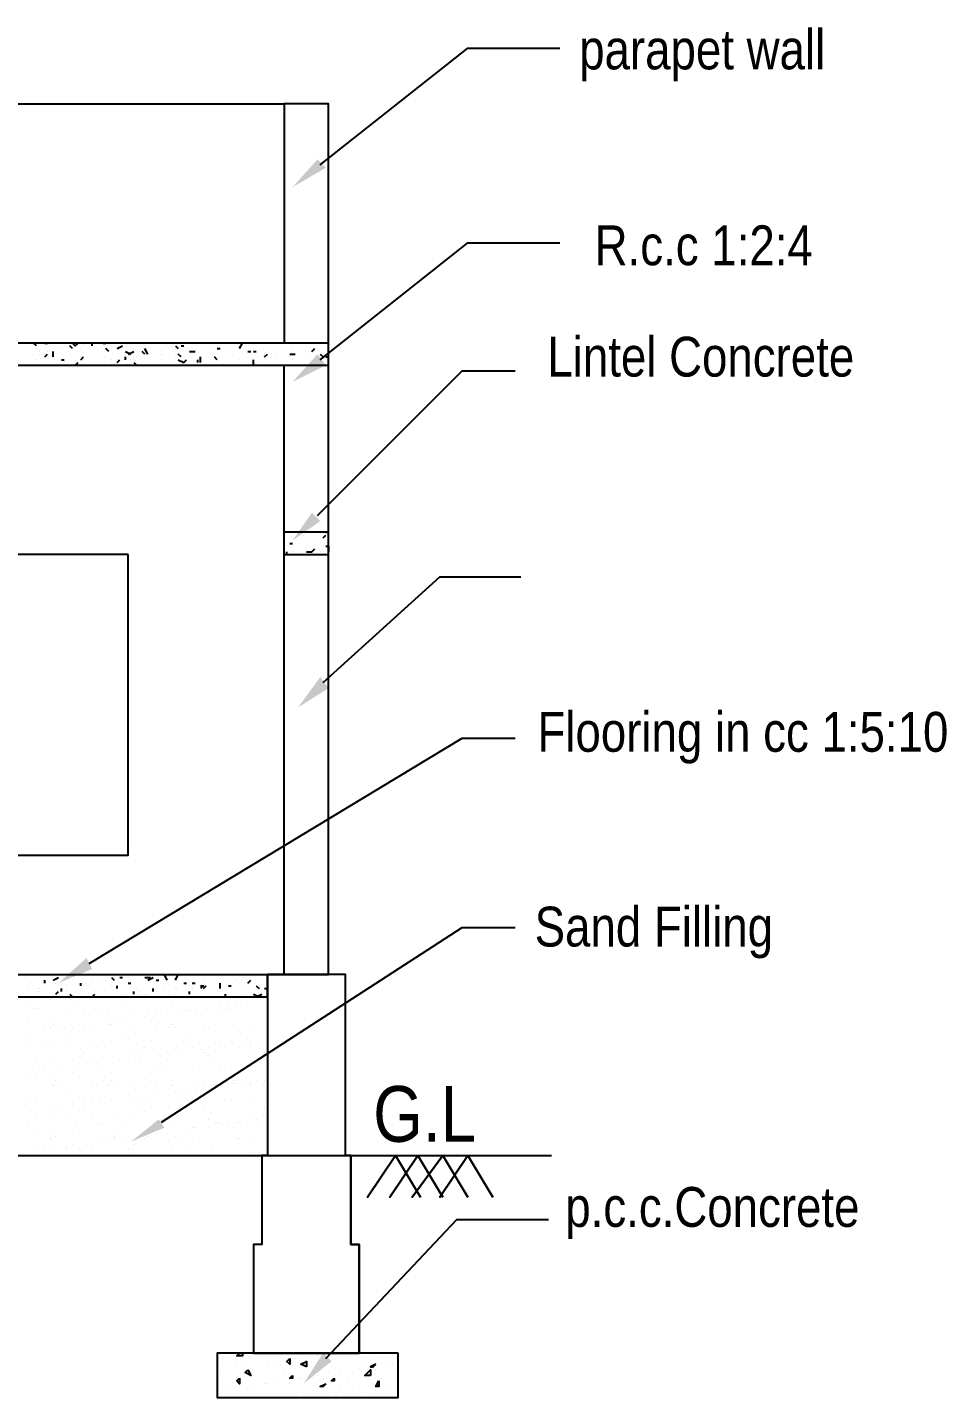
# Model space of a CAD drawing. Header units: metres. Extents: x -941 to 1333, y -28 to 1490.
# Drawn here: x 973.27 to 977.88, y 394.12 to 401 of the extents above; entities that cross this region are included whole.
import ezdxf

# ---------------------------------------------------------------- set-up
doc = ezdxf.new("R2010")
doc.units = ezdxf.units.M
doc.styles.add('style2A', font='swissc.ttf')

msp = doc.modelspace()

# ---------------------------------------------------------------- linework, layer by layer
at = {"lineweight": 25}
for points in [[(974.73576, 400.3086), (975.47651, 400.89561), (975.93773, 400.89561)], [(966.92295, 399.41411), (966.92295, 400.61608), (966.69933, 400.61608), (966.69933, 396.24147), (974.77769, 396.24147), (974.77769, 400.61608), (974.55406, 400.61608), (974.55406, 399.41411)], [(966.92295, 400.61608), (974.55406, 400.61608)], [(974.73576, 399.33025), (975.47651, 399.91726), (975.93773, 399.91726)], [(974.77769, 399.40013), (974.77769, 399.41411), (966.69933, 399.41411)], [(973.31016, 399.40013), (973.29619, 399.41411)], [(973.35209, 399.41411), (973.36607, 399.41411)], [(973.49186, 399.38616), (973.47788, 399.40013)], [(973.47788, 399.40013), (973.47788, 399.40013)], [(973.49186, 399.41411), (973.50583, 399.40013), (973.51981, 399.41411)], [(973.54776, 399.40013), (973.54776, 399.40013)], [(973.58969, 399.40013), (973.58969, 399.41411)], [(973.6456, 399.41411), (973.65957, 399.41411)], [(973.68753, 399.41411), (973.68753, 399.41411)], [(973.68753, 399.41411), (973.68753, 399.41411)], [(973.71548, 399.38616), (973.74343, 399.40013)], [(973.96706, 399.41411), (973.96706, 399.41411)], [(974.00898, 399.40013), (974.02296, 399.38616)], [(974.03694, 399.40013), (974.05091, 399.40013)], [(974.16273, 399.41411), (974.16273, 399.41411)], [(974.20465, 399.40013), (974.20465, 399.40013)], [(974.26056, 399.40013), (974.26056, 399.40013)], [(974.33044, 399.38616), (974.34442, 399.41411)], [(974.33044, 399.40013), (974.33044, 399.40013)], [(973.29619, 399.3582), (973.29619, 399.3582)], [(973.31016, 399.33025), (973.31016, 399.33025)], [(973.32414, 399.37218), (973.32414, 399.37218)], [(973.35209, 399.34423), (973.36607, 399.3582)], [(973.36607, 399.37218), (973.36607, 399.37218)], [(973.39402, 399.34423), (973.39402, 399.37218)], [(973.39402, 399.3582), (973.39402, 399.3582)], [(973.42198, 399.38616), (973.42198, 399.38616)], [(973.43595, 399.38616), (973.43595, 399.38616)], [(973.43595, 399.33025), (973.44993, 399.33025)], [(973.53379, 399.38616), (973.53379, 399.38616)], [(973.53379, 399.33025), (973.54776, 399.34423)], [(973.53379, 399.34423), (973.53379, 399.34423)], [(973.67355, 399.37218), (973.65957, 399.38616)], [(973.65957, 399.34423), (973.65957, 399.34423)], [(973.68753, 399.33025), (973.68753, 399.33025)], [(973.71548, 399.31627), (973.72946, 399.33025)], [(973.71548, 399.33025), (973.71548, 399.33025)], [(973.75741, 399.37218), (973.78536, 399.3582)], [(973.75741, 399.33025), (973.75741, 399.34423)], [(973.77139, 399.3582), (973.79934, 399.37218)], [(973.78536, 399.33025), (973.78536, 399.33025)], [(973.79934, 399.33025), (973.79934, 399.33025)], [(973.81332, 399.34423), (973.81332, 399.34423)], [(973.85524, 399.3582), (973.84127, 399.37218)], [(973.86922, 399.3582), (973.85524, 399.38616)], [(973.86922, 399.3582), (973.86922, 399.3582)], [(973.9391, 399.37218), (973.9391, 399.37218)], [(973.9391, 399.3582), (973.9391, 399.3582)], [(973.9391, 399.33025), (973.9391, 399.33025)], [(974.00898, 399.38616), (974.00898, 399.38616)], [(974.00898, 399.3582), (974.00898, 399.3582)], [(974.03694, 399.34423), (974.02296, 399.3582)], [(974.02296, 399.33025), (974.05091, 399.31627), (974.06489, 399.33025)], [(974.06489, 399.33025), (974.06489, 399.33025)], [(974.07887, 399.38616), (974.07887, 399.38616)], [(974.07887, 399.37218), (974.10682, 399.37218)], [(974.10682, 399.37218), (974.10682, 399.37218)], [(974.1208, 399.31627), (974.1208, 399.33025)], [(974.13477, 399.31627), (974.13477, 399.34423)], [(974.21863, 399.33025), (974.20465, 399.34423)], [(974.21863, 399.38616), (974.23261, 399.38616)], [(974.33044, 399.33025), (974.33044, 399.33025)], [(974.37237, 399.37218), (974.38635, 399.37218)], [(974.40032, 399.37218), (974.4143, 399.37218)], [(974.40032, 399.3023), (974.40032, 399.33025)], [(974.45623, 399.34423), (974.47021, 399.3582)], [(974.45623, 399.3582), (974.45623, 399.3582)], [(974.51214, 399.34423), (974.51214, 399.34423)], [(974.58202, 399.3582), (974.60997, 399.3582)], [(974.58202, 399.34423), (974.58202, 399.34423)], [(974.59599, 399.37218), (974.59599, 399.37218)], [(974.59599, 399.33025), (974.59599, 399.33025)], [(974.67985, 399.3582), (974.67985, 399.3582)], [(974.69383, 399.37218), (974.7078, 399.38616)], [(974.72178, 399.38616), (974.72178, 399.38616)], [(974.73576, 399.3582), (974.74973, 399.34423)], [(974.74973, 399.3582), (974.74973, 399.3582)], [(974.76371, 399.34423), (974.77769, 399.34423)], [(966.69933, 399.3023), (974.77769, 399.3023)], [(973.44993, 399.31627), (973.44993, 399.31627)], [(973.50583, 399.3023), (973.51981, 399.31627)], [(973.54776, 399.31627), (973.54776, 399.31627)], [(973.57572, 399.31627), (973.57572, 399.31627)], [(973.57572, 399.31627), (973.57572, 399.31627)], [(973.61765, 399.31627), (973.61765, 399.31627)], [(973.68753, 399.31627), (973.68753, 399.31627)], [(973.71548, 399.3023), (973.71548, 399.3023)], [(973.79934, 399.31627), (973.81332, 399.3023)], [(973.85524, 399.3023), (973.85524, 399.3023)], [(973.89717, 399.3023), (973.91115, 399.3023)], [(973.98103, 399.3023), (973.98103, 399.3023)], [(974.06489, 399.3023), (974.06489, 399.3023)], [(974.19068, 399.3023), (974.19068, 399.3023)], [(974.20465, 399.31627), (974.20465, 399.31627)], [(974.20465, 399.31627), (974.20465, 399.31627)], [(974.26056, 399.3023), (974.26056, 399.3023)], [(974.34442, 399.31627), (974.34442, 399.31627)], [(974.35839, 399.31627), (974.35839, 399.31627)], [(974.40032, 399.3023), (974.40032, 399.3023)], [(974.44225, 399.31627), (974.44225, 399.31627)], [(974.47021, 399.3023), (974.47021, 399.3023)], [(974.48418, 399.3023), (974.48418, 399.3023)], [(974.55406, 396.24147), (974.55406, 399.3023)], [(974.58202, 399.3023), (974.58202, 399.3023)], [(974.60997, 399.3023), (974.60997, 399.3023)], [(974.72178, 399.3023), (974.72178, 399.3023)], [(974.72178, 398.54757), (975.44855, 399.27435), (975.71411, 399.27435)], [(974.74973, 399.3023), (974.74973, 399.3023)], [(974.76371, 398.46371), (974.77769, 398.46371), (974.55406, 398.46371)], [(974.55406, 398.43576), (974.55406, 398.43576)], [(974.55406, 398.43576), (974.55406, 398.43576)], [(974.6519, 398.44974), (974.6519, 398.44974)], [(974.67985, 398.46371), (974.67985, 398.46371)], [(974.74973, 398.43576), (974.76371, 398.44974)], [(974.56804, 398.3519), (974.56804, 398.36588)], [(974.58202, 398.40781), (974.59599, 398.40781)], [(974.59599, 398.36588), (974.59599, 398.36588)], [(974.66588, 398.36588), (974.69383, 398.36588), (974.7078, 398.37986)], [(974.66588, 398.37986), (974.66588, 398.37986)], [(974.67985, 398.36588), (974.67985, 398.36588)], [(974.73576, 398.36588), (974.73576, 398.36588)], [(974.74973, 398.39383), (974.74973, 398.39383)], [(974.76371, 398.39383), (974.77769, 398.39383), (974.77769, 398.36588)], [(974.55406, 398.3519), (974.55406, 398.3519)], [(974.55406, 398.3519), (974.77769, 398.3519)], [(974.74973, 398.3519), (974.74973, 398.3519)], [(974.74973, 397.70899), (975.33674, 398.24009), (975.74206, 398.24009)], [(973.57572, 396.29737), (975.44855, 397.42946), (975.71411, 397.42946)], [(973.9391, 395.50072), (975.44855, 396.47907), (975.71411, 396.47907)], [(966.99283, 396.12966), (974.47021, 396.12966), (974.47021, 396.24147)], [(973.32414, 396.24147), (973.33812, 396.24147)], [(973.39402, 396.21351), (973.42198, 396.22749)], [(973.408, 396.24147), (973.408, 396.24147)], [(973.6456, 396.24147), (973.6456, 396.24147)], [(973.68753, 396.22749), (973.7015, 396.21351)], [(973.7015, 396.22749), (973.7015, 396.22749)], [(973.72946, 396.22749), (973.74343, 396.22749)], [(973.74343, 396.22749), (973.74343, 396.22749)], [(973.75741, 396.22749), (973.75741, 396.22749)], [(973.82729, 396.24147), (973.82729, 396.24147)], [(973.85524, 396.22749), (973.8832, 396.22749)], [(973.86922, 396.21351), (973.89717, 396.22749)], [(973.91115, 396.24147), (973.91115, 396.24147)], [(973.96706, 396.21351), (973.95308, 396.24147)], [(974.00898, 396.21351), (974.02296, 396.24147)], [(974.30249, 396.22749), (974.30249, 396.22749)], [(974.34442, 396.22749), (974.34442, 396.22749)], [(974.45623, 396.24147), (974.45623, 396.24147)], [(974.47021, 396.24147), (974.47021, 396.24147)], [(974.47021, 396.24147), (974.47021, 396.24147)], [(973.26824, 396.15761), (973.26824, 396.15761)], [(973.28221, 396.19954), (973.28221, 396.19954)], [(973.31016, 396.17158), (973.31016, 396.17158)], [(973.32414, 396.17158), (973.32414, 396.17158)], [(973.32414, 396.15761), (973.32414, 396.15761)], [(973.33812, 396.17158), (973.33812, 396.17158)], [(973.35209, 396.19954), (973.35209, 396.21351)], [(973.408, 396.19954), (973.408, 396.19954)], [(973.408, 396.14363), (973.42198, 396.15761)], [(973.43595, 396.18556), (973.43595, 396.18556)], [(973.43595, 396.18556), (973.43595, 396.18556)], [(973.43595, 396.15761), (973.43595, 396.17158)], [(973.46391, 396.18556), (973.46391, 396.18556)], [(973.46391, 396.15761), (973.46391, 396.15761)], [(973.53379, 396.18556), (973.53379, 396.19954)], [(973.54776, 396.18556), (973.54776, 396.18556)], [(973.56174, 396.19954), (973.56174, 396.19954)], [(973.58969, 396.19954), (973.58969, 396.19954)], [(973.60367, 396.15761), (973.60367, 396.15761)], [(973.61765, 396.21351), (973.61765, 396.21351)], [(973.65957, 396.21351), (973.65957, 396.21351)], [(973.68753, 396.18556), (973.68753, 396.18556)], [(973.71548, 396.17158), (973.71548, 396.18556)], [(973.77139, 396.19954), (973.78536, 396.19954)], [(973.79934, 396.14363), (973.79934, 396.15761)], [(973.81332, 396.17158), (973.81332, 396.17158)], [(973.82729, 396.15761), (973.82729, 396.15761)], [(973.89717, 396.15761), (973.89717, 396.17158)], [(973.91115, 396.21351), (973.92513, 396.21351)], [(973.91115, 396.15761), (973.91115, 396.15761)], [(973.95308, 396.17158), (973.95308, 396.17158)], [(973.95308, 396.17158), (973.95308, 396.17158)], [(974.00898, 396.17158), (974.00898, 396.17158)], [(974.00898, 396.17158), (974.00898, 396.17158)], [(974.05091, 396.19954), (974.06489, 396.19954)], [(974.07887, 396.18556), (974.07887, 396.18556)], [(974.07887, 396.14363), (974.07887, 396.15761)], [(974.09284, 396.19954), (974.10682, 396.19954)], [(974.09284, 396.17158), (974.09284, 396.17158)], [(974.13477, 396.18556), (974.14875, 396.18556), (974.13477, 396.17158)], [(974.14875, 396.19954), (974.14875, 396.19954)], [(974.14875, 396.17158), (974.16273, 396.18556)], [(974.16273, 396.18556), (974.16273, 396.18556)], [(974.21863, 396.19954), (974.21863, 396.19954)], [(974.21863, 396.15761), (974.21863, 396.15761)], [(974.23261, 396.17158), (974.23261, 396.19954)], [(974.23261, 396.19954), (974.23261, 396.19954)], [(974.27454, 396.18556), (974.28851, 396.18556)], [(974.31647, 396.21351), (974.31647, 396.21351)], [(974.35839, 396.15761), (974.35839, 396.15761)], [(974.37237, 396.19954), (974.38635, 396.21351)], [(974.4143, 396.18556), (974.42828, 396.17158)], [(974.45623, 396.17158), (974.47021, 396.17158)], [(974.47021, 396.15761), (974.47021, 396.15761)], [(973.28221, 396.08773), (973.28221, 396.08773)], [(973.38005, 396.11568), (973.38005, 396.11568)], [(973.47788, 396.14363), (973.49186, 396.12966)], [(973.51981, 396.08773), (973.51981, 396.08773)], [(973.57572, 396.11568), (973.57572, 396.11568)], [(973.58969, 396.12966), (973.60367, 396.14363)], [(973.7015, 396.12966), (973.7015, 396.12966)], [(973.74343, 396.14363), (973.74343, 396.14363)], [(973.75741, 396.08773), (973.75741, 396.08773)], [(973.77139, 396.12966), (973.77139, 396.12966)], [(973.84127, 396.14363), (973.84127, 396.14363)], [(973.85524, 396.14363), (973.85524, 396.14363)], [(973.85524, 396.12966), (973.85524, 396.12966)], [(973.86922, 396.14363), (973.86922, 396.14363)], [(973.98103, 396.12966), (973.98103, 396.12966)], [(973.99501, 396.08773), (973.99501, 396.08773)], [(974.00898, 396.14363), (974.00898, 396.14363)], [(974.14875, 396.12966), (974.14875, 396.12966)], [(974.16273, 396.12966), (974.1767, 396.12966)], [(974.1767, 396.12966), (974.1767, 396.12966)], [(974.23261, 396.08773), (974.23261, 396.08773)], [(974.26056, 396.12966), (974.26056, 396.14363)], [(974.27454, 396.12966), (974.27454, 396.12966)], [(974.27454, 396.08773), (974.27454, 396.08773)], [(974.31647, 396.08773), (974.31647, 396.08773)], [(974.34442, 396.14363), (974.34442, 396.14363)], [(974.37237, 396.08773), (974.37237, 396.08773)], [(974.40032, 396.14363), (974.42828, 396.12966)], [(974.4143, 396.12966), (974.44225, 396.14363)], [(974.4143, 396.12966), (974.4143, 396.12966)], [(974.47021, 396.11568), (974.47021, 396.11568)], [(974.47021, 396.08773), (974.47021, 396.08773)], [(973.26824, 396.03182), (973.26824, 396.03182)], [(973.29619, 396.07375), (973.29619, 396.07375)], [(973.31016, 396.07375), (973.31016, 396.07375)], [(973.47788, 396.0458), (973.47788, 396.0458)], [(973.54776, 396.07375), (973.54776, 396.07375)], [(973.60367, 396.07375), (973.60367, 396.07375)], [(973.61765, 396.05977), (973.61765, 396.05977)], [(973.67355, 396.0458), (973.67355, 396.0458)], [(973.78536, 396.07375), (973.78536, 396.07375)], [(973.85524, 396.03182), (973.85524, 396.03182)], [(973.86922, 396.0458), (973.86922, 396.0458)], [(973.89717, 396.03182), (973.89717, 396.03182)], [(973.91115, 396.05977), (973.91115, 396.05977)], [(973.96706, 396.0458), (973.96706, 396.0458)], [(974.02296, 396.07375), (974.02296, 396.07375)], [(974.06489, 396.05977), (974.06489, 396.05977)], [(974.07887, 396.05977), (974.07887, 396.05977)], [(974.10682, 396.05977), (974.10682, 396.05977)], [(974.16273, 396.07375), (974.16273, 396.07375)], [(974.21863, 396.05977), (974.21863, 396.05977)], [(974.23261, 396.0458), (974.23261, 396.0458)], [(974.26056, 396.07375), (974.26056, 396.07375)], [(974.27454, 396.05977), (974.27454, 396.05977)], [(974.47021, 396.05977), (974.47021, 396.05977)], [(973.35209, 395.96194), (973.35209, 395.96194)], [(973.38005, 396.00387), (973.38005, 396.00387)], [(973.38005, 395.97592), (973.38005, 395.97592)], [(973.39402, 395.98989), (973.39402, 395.98989)], [(973.43595, 395.98989), (973.43595, 395.98989)], [(973.44993, 395.97592), (973.44993, 395.97592)], [(973.49186, 395.97592), (973.49186, 395.97592)], [(973.54776, 395.98989), (973.54776, 395.98989)], [(973.57572, 395.97592), (973.57572, 395.97592)], [(973.65957, 396.00387), (973.65957, 396.00387)], [(973.67355, 395.98989), (973.67355, 395.98989)], [(973.68753, 395.98989), (973.68753, 395.98989)], [(973.7015, 396.00387), (973.7015, 396.00387)], [(973.75741, 396.01784), (973.75741, 396.01784)], [(973.78536, 395.97592), (973.78536, 395.97592)], [(973.91115, 395.98989), (973.91115, 395.98989)], [(973.98103, 395.97592), (973.98103, 395.97592)], [(973.99501, 395.98989), (973.99501, 395.98989)], [(974.00898, 395.97592), (974.00898, 395.97592)], [(974.14875, 395.98989), (974.14875, 395.98989)], [(974.1767, 395.97592), (974.1767, 395.97592)], [(974.30249, 395.98989), (974.30249, 395.98989)], [(974.38635, 395.98989), (974.38635, 395.98989)], [(974.38635, 395.98989), (974.38635, 395.98989)], [(973.28221, 395.94796), (973.28221, 395.94796)], [(973.28221, 395.89206), (973.28221, 395.89206)], [(973.33812, 395.89206), (973.33812, 395.89206)], [(973.46391, 395.93399), (973.46391, 395.93399)], [(973.47788, 395.89206), (973.47788, 395.89206)], [(973.57572, 395.89206), (973.57572, 395.89206)], [(973.68753, 395.90603), (973.68753, 395.90603)], [(973.75741, 395.92001), (973.75741, 395.92001)], [(973.77139, 395.92001), (973.77139, 395.92001)], [(973.81332, 395.89206), (973.81332, 395.89206)], [(973.8832, 395.90603), (973.8832, 395.90603)], [(974.05091, 395.90603), (974.05091, 395.90603)], [(974.07887, 395.92001), (974.07887, 395.92001)], [(974.07887, 395.90603), (974.07887, 395.90603)], [(974.28851, 395.90603), (974.28851, 395.90603)], [(974.28851, 395.90603), (974.28851, 395.90603)], [(974.34442, 395.89206), (974.34442, 395.89206)], [(974.37237, 395.92001), (974.37237, 395.92001)], [(974.38635, 395.90603), (974.38635, 395.90603)], [(974.38635, 395.89206), (974.38635, 395.89206)], [(974.44225, 395.90603), (974.44225, 395.90603)], [(973.38005, 395.87808), (973.38005, 395.87808)], [(973.38005, 395.82217), (973.38005, 395.82217)], [(973.53379, 395.8641), (973.53379, 395.8641)], [(973.54776, 395.85013), (973.54776, 395.85013)], [(973.57572, 395.82217), (973.57572, 395.82217)], [(973.61765, 395.87808), (973.61765, 395.87808)], [(973.77139, 395.82217), (973.77139, 395.82217)], [(973.78536, 395.83615), (973.78536, 395.83615)], [(973.82729, 395.82217), (973.82729, 395.82217)], [(973.84127, 395.85013), (973.84127, 395.85013)], [(973.85524, 395.87808), (973.85524, 395.87808)], [(973.92513, 395.83615), (973.92513, 395.83615)], [(973.96706, 395.85013), (973.96706, 395.85013)], [(973.98103, 395.83615), (973.98103, 395.83615)], [(974.03694, 395.85013), (974.03694, 395.85013)], [(974.09284, 395.87808), (974.09284, 395.87808)], [(974.13477, 395.8641), (974.13477, 395.8641)], [(974.14875, 395.85013), (974.14875, 395.85013)], [(974.16273, 395.83615), (974.16273, 395.83615)], [(974.1767, 395.87808), (974.1767, 395.87808)], [(974.1767, 395.83615), (974.1767, 395.83615)], [(974.23261, 395.87808), (974.23261, 395.87808)], [(974.33044, 395.87808), (974.33044, 395.87808)], [(974.38635, 395.83615), (974.38635, 395.83615)], [(974.45623, 395.85013), (974.45623, 395.85013)], [(973.31016, 395.79422), (973.31016, 395.79422)], [(973.31016, 395.75229), (973.31016, 395.75229)], [(973.32414, 395.78025), (973.32414, 395.78025)], [(973.35209, 395.76627), (973.35209, 395.76627)], [(973.42198, 395.76627), (973.42198, 395.76627)], [(973.49186, 395.8082), (973.49186, 395.8082)], [(973.49186, 395.75229), (973.49186, 395.75229)], [(973.51981, 395.78025), (973.51981, 395.78025)], [(973.56174, 395.79422), (973.56174, 395.79422)], [(973.61765, 395.79422), (973.61765, 395.79422)], [(973.61765, 395.78025), (973.61765, 395.78025)], [(973.68753, 395.75229), (973.68753, 395.75229)], [(973.72946, 395.8082), (973.72946, 395.8082)], [(973.72946, 395.8082), (973.72946, 395.8082)], [(973.8832, 395.75229), (973.8832, 395.75229)], [(973.92513, 395.78025), (973.92513, 395.78025)], [(973.9391, 395.76627), (973.9391, 395.76627)], [(973.96706, 395.8082), (973.96706, 395.8082)], [(974.09284, 395.76627), (974.09284, 395.76627)], [(974.20465, 395.8082), (974.20465, 395.8082)], [(974.23261, 395.78025), (974.23261, 395.78025)], [(974.28851, 395.76627), (974.28851, 395.76627)], [(974.44225, 395.8082), (974.44225, 395.8082)], [(973.28221, 395.73832), (973.28221, 395.73832)], [(973.38005, 395.72434), (973.38005, 395.72434)], [(973.39402, 395.68241), (973.39402, 395.68241)], [(973.408, 395.71036), (973.408, 395.71036)], [(973.43595, 395.68241), (973.43595, 395.68241)], [(973.58969, 395.68241), (973.58969, 395.68241)], [(973.6456, 395.71036), (973.6456, 395.71036)], [(973.67355, 395.68241), (973.67355, 395.68241)], [(973.68753, 395.71036), (973.68753, 395.71036)], [(973.7015, 395.71036), (973.7015, 395.71036)], [(973.78536, 395.68241), (973.78536, 395.68241)], [(973.8832, 395.71036), (973.8832, 395.71036)], [(973.91115, 395.68241), (973.91115, 395.68241)], [(973.99501, 395.71036), (973.99501, 395.71036)], [(973.99501, 395.68241), (973.99501, 395.68241)], [(974.1208, 395.71036), (974.1208, 395.71036)], [(974.14875, 395.68241), (974.14875, 395.68241)], [(974.19068, 395.68241), (974.19068, 395.68241)], [(974.20465, 395.68241), (974.20465, 395.68241)], [(974.24658, 395.68241), (974.24658, 395.68241)], [(974.30249, 395.71036), (974.30249, 395.71036)], [(974.30249, 395.69639), (974.30249, 395.69639)], [(974.31647, 395.69639), (974.31647, 395.69639)], [(974.35839, 395.71036), (974.35839, 395.71036)], [(974.38635, 395.69639), (974.38635, 395.69639)], [(974.38635, 395.68241), (974.38635, 395.68241)], [(974.4143, 395.71036), (974.4143, 395.71036)], [(974.45623, 395.71036), (974.45623, 395.71036)], [(973.31016, 395.61253), (973.31016, 395.61253)], [(973.46391, 395.65446), (973.46391, 395.65446)], [(973.47788, 395.64048), (973.47788, 395.64048)], [(973.54776, 395.61253), (973.54776, 395.61253)], [(973.68753, 395.61253), (973.68753, 395.61253)], [(973.68753, 395.61253), (973.68753, 395.61253)], [(973.77139, 395.64048), (973.77139, 395.64048)], [(973.78536, 395.61253), (973.78536, 395.61253)], [(973.79934, 395.62651), (973.79934, 395.62651)], [(973.84127, 395.62651), (973.84127, 395.62651)], [(973.8832, 395.61253), (973.8832, 395.61253)], [(973.89717, 395.64048), (973.89717, 395.64048)], [(974.00898, 395.65446), (974.00898, 395.65446)], [(974.02296, 395.61253), (974.02296, 395.61253)], [(974.03694, 395.65446), (974.03694, 395.65446)], [(974.07887, 395.64048), (974.07887, 395.64048)], [(974.09284, 395.62651), (974.09284, 395.62651)], [(974.09284, 395.61253), (974.09284, 395.61253)], [(974.10682, 395.66843), (974.10682, 395.66843)], [(974.26056, 395.61253), (974.26056, 395.61253)], [(974.28851, 395.61253), (974.28851, 395.61253)], [(974.38635, 395.62651), (974.38635, 395.62651)], [(973.28221, 395.59855), (973.28221, 395.59855)], [(973.28221, 395.55662), (973.28221, 395.55662)], [(973.38005, 395.5706), (973.38005, 395.5706)], [(973.42198, 395.5706), (973.42198, 395.5706)], [(973.49186, 395.59855), (973.49186, 395.59855)], [(973.49186, 395.58458), (973.49186, 395.58458)], [(973.54776, 395.5706), (973.54776, 395.5706)], [(973.58969, 395.59855), (973.58969, 395.59855)], [(973.63162, 395.59855), (973.63162, 395.59855)], [(973.79934, 395.54265), (973.79934, 395.54265)], [(973.84127, 395.5706), (973.84127, 395.5706)], [(973.85524, 395.55662), (973.85524, 395.55662)], [(973.99501, 395.54265), (973.99501, 395.54265)], [(974.14875, 395.5706), (974.14875, 395.5706)], [(974.19068, 395.54265), (974.19068, 395.54265)], [(974.40032, 395.54265), (974.40032, 395.54265)], [(974.45623, 395.5706), (974.45623, 395.5706)], [(974.47021, 395.55662), (974.47021, 395.55662)], [(973.26824, 395.50072), (973.26824, 395.50072)], [(973.31016, 395.51469), (973.31016, 395.51469)], [(973.39402, 395.52867), (973.39402, 395.52867)], [(973.46391, 395.51469), (973.46391, 395.51469)], [(973.50583, 395.50072), (973.50583, 395.50072)], [(973.58969, 395.52867), (973.58969, 395.52867)], [(973.61765, 395.50072), (973.61765, 395.50072)], [(973.63162, 395.48674), (973.63162, 395.48674)], [(973.7015, 395.51469), (973.7015, 395.51469)], [(973.74343, 395.50072), (973.74343, 395.50072)], [(973.92513, 395.50072), (973.92513, 395.50072)], [(973.9391, 395.51469), (973.9391, 395.51469)], [(973.98103, 395.50072), (973.98103, 395.50072)], [(974.09284, 395.47276), (974.09284, 395.47276)], [(974.10682, 395.47276), (974.10682, 395.47276)], [(974.1767, 395.51469), (974.1767, 395.51469)], [(974.1767, 395.47276), (974.1767, 395.47276)], [(974.21863, 395.50072), (974.21863, 395.50072)], [(974.23261, 395.50072), (974.23261, 395.50072)], [(974.24658, 395.48674), (974.24658, 395.48674)], [(974.27454, 395.48674), (974.27454, 395.48674)], [(974.30249, 395.47276), (974.30249, 395.47276)], [(974.31647, 395.50072), (974.31647, 395.50072)], [(974.37237, 395.50072), (974.37237, 395.50072)], [(974.4143, 395.51469), (974.4143, 395.51469)], [(974.44225, 395.50072), (974.44225, 395.50072)], [(973.29619, 395.44481), (973.29619, 395.44481)], [(973.38005, 395.41686), (973.38005, 395.41686)], [(973.39402, 395.44481), (973.39402, 395.44481)], [(973.408, 395.43084), (973.408, 395.43084)], [(973.49186, 395.45879), (973.49186, 395.45879)], [(973.61765, 395.41686), (973.61765, 395.41686)], [(973.65957, 395.40288), (973.65957, 395.40288)], [(973.7015, 395.45879), (973.7015, 395.45879)], [(973.7015, 395.43084), (973.7015, 395.43084)], [(973.7015, 395.41686), (973.7015, 395.41686)], [(973.75741, 395.41686), (973.75741, 395.41686)], [(973.85524, 395.41686), (973.85524, 395.41686)], [(973.86922, 395.43084), (973.86922, 395.43084)], [(973.89717, 395.45879), (973.89717, 395.45879)], [(973.91115, 395.44481), (973.91115, 395.44481)], [(973.96706, 395.44481), (973.96706, 395.44481)], [(974.00898, 395.43084), (974.00898, 395.43084)], [(974.02296, 395.41686), (974.02296, 395.41686)], [(974.07887, 395.45879), (974.07887, 395.45879)], [(974.09284, 395.41686), (974.09284, 395.41686)], [(974.31647, 395.41686), (974.31647, 395.41686)], [(974.33044, 395.41686), (974.33044, 395.41686)], [(974.40032, 395.40288), (974.40032, 395.40288)], [(965.69303, 395.333), (975.8958, 395.333)], [(973.29619, 395.36095), (973.29619, 395.36095)], [(973.35209, 395.37493), (973.35209, 395.37493)], [(973.39402, 395.38891), (973.39402, 395.38891)], [(973.46391, 395.37493), (973.46391, 395.37493)], [(973.46391, 395.36095), (973.46391, 395.36095)], [(973.49186, 395.38891), (973.49186, 395.38891)], [(973.56174, 395.38891), (973.56174, 395.38891)], [(973.58969, 395.38891), (973.58969, 395.38891)], [(973.77139, 395.36095), (973.77139, 395.36095)], [(973.78536, 395.34698), (973.78536, 395.34698)], [(973.79934, 395.38891), (973.79934, 395.38891)], [(973.99501, 395.38891), (973.99501, 395.38891)], [(974.07887, 395.36095), (974.07887, 395.36095)], [(974.19068, 395.38891), (974.19068, 395.38891)], [(974.38635, 395.34698), (974.38635, 395.34698)], [(974.40032, 395.34698), (974.40032, 395.34698)], [(974.8895, 395.333), (974.8895, 394.88576), (974.93143, 394.88576), (974.93143, 394.34068)], [(974.76371, 394.31272), (975.4206, 395.01154), (975.88182, 395.01154)], [(974.40032, 394.88576), (974.40032, 394.34068)], [(974.24658, 394.31272), (974.24658, 394.31272)], [(974.34442, 394.34068), (974.34442, 394.3267), (974.31647, 394.3267), (974.33044, 394.34068)], [(974.4143, 394.34068), (974.4143, 394.34068)], [(974.47021, 394.29875), (974.47021, 394.29875)], [(974.52611, 394.29875), (974.52611, 394.29875)], [(974.60997, 394.31272), (974.60997, 394.31272)], [(974.62395, 394.31272), (974.62395, 394.31272)], [(974.67985, 394.34068), (974.67985, 394.34068)], [(974.72178, 394.3267), (974.72178, 394.3267)], [(974.77769, 394.34068), (974.77769, 394.34068)], [(974.84757, 394.34068), (974.84757, 394.34068)], [(975.00131, 394.3267), (975.00131, 394.3267)], [(974.23261, 394.25682), (974.23261, 394.25682)], [(974.23261, 394.24284), (974.23261, 394.24284)], [(974.31647, 394.27079), (974.31647, 394.27079)], [(974.34442, 394.27079), (974.34442, 394.27079)], [(974.40032, 394.22887), (974.40032, 394.22887)], [(974.55406, 394.22887), (974.55406, 394.22887)], [(974.72178, 394.22887), (974.72178, 394.22887)], [(974.77769, 394.24284), (974.77769, 394.24284)], [(974.83359, 394.22887), (974.83359, 394.22887)], [(974.90347, 394.24284), (974.90347, 394.24284)], [(974.93143, 394.25682), (974.93143, 394.25682)], [(974.93143, 394.25682), (974.93143, 394.25682)], [(975.01529, 394.25682), (975.01529, 394.25682)], [(975.08517, 394.28477), (975.08517, 394.28477)], [(975.09914, 394.28477), (975.09914, 394.28477)], [(974.31647, 394.17296), (974.31647, 394.17296)], [(974.45623, 394.18694), (974.45623, 394.18694)], [(974.47021, 394.18694), (974.47021, 394.18694)], [(974.52611, 394.20091), (974.52611, 394.20091)], [(974.58202, 394.18694), (974.58202, 394.18694)], [(974.62395, 394.21489), (974.62395, 394.21489)], [(974.63792, 394.21489), (974.63792, 394.21489)], [(974.74973, 394.21489), (974.74973, 394.21489)], [(974.87552, 394.21489), (974.87552, 394.21489)], [(975.00131, 394.18694), (975.00131, 394.18694)], [(975.04324, 394.21489), (975.04324, 394.21489)], [(975.08517, 394.17296), (975.08517, 394.17296)], [(974.23261, 394.13103), (974.23261, 394.13103)], [(974.26056, 394.15898), (974.26056, 394.15898)], [(974.40032, 394.15898), (974.40032, 394.15898)], [(974.6519, 394.13103), (974.6519, 394.13103)], [(974.77769, 394.13103), (974.77769, 394.13103)], [(974.81962, 394.13103), (974.81962, 394.13103)], [(974.83359, 394.15898), (974.83359, 394.15898)], [(974.93143, 394.15898), (974.93143, 394.15898)], [(974.9454, 394.14501), (974.9454, 394.14501)]]:
    msp.add_lwpolyline(points, dxfattribs=at)
for points in [[(973.77139, 398.3519), (971.96843, 398.3519), (971.96843, 396.84245), (973.77139, 396.84245)], [(974.86155, 395.333), (974.86155, 396.24147), (974.55406, 396.24147), (974.47021, 396.24147), (974.47021, 395.333), (974.44225, 395.333), (974.44225, 394.88576), (974.40032, 394.88576), (974.40032, 394.34068), (974.93143, 394.34068), (974.93143, 394.88576), (974.8895, 394.88576), (974.8895, 395.333)], [(975.23891, 395.12335), (975.11312, 395.333), (974.97336, 395.12335), (975.11312, 395.333)], [(975.35072, 395.12335), (975.22493, 395.333), (975.08517, 395.12335), (975.22493, 395.333)], [(975.47651, 395.12335), (975.35072, 395.333), (975.19698, 395.12335), (975.35072, 395.333)], [(975.60229, 395.12335), (975.47651, 395.333), (975.33674, 395.12335), (975.47651, 395.333)], [(975.1271, 394.34068), (974.21863, 394.34068), (974.21863, 394.11705), (975.1271, 394.11705)], [(974.58202, 394.31272), (974.58202, 394.28477), (974.56804, 394.29875)], [(974.66588, 394.27079), (974.63792, 394.28477), (974.66588, 394.29875)], [(974.37237, 394.25682), (974.38635, 394.22887), (974.35839, 394.24284)], [(974.59599, 394.22887), (974.59599, 394.21489), (974.58202, 394.21489)], [(974.98733, 394.22887), (974.95938, 394.22887), (974.98733, 394.25682)], [(975.01529, 394.28477), (974.98733, 394.27079), (975.00131, 394.27079)], [(974.33044, 394.21489), (974.33044, 394.18694), (974.31647, 394.20091)], [(974.76371, 394.18694), (974.74973, 394.17296), (974.73576, 394.17296)], [(974.80564, 394.21489), (974.80564, 394.20091), (974.79166, 394.20091)], [(975.02926, 394.20091), (975.02926, 394.17296), (975.01529, 394.17296)]]:
    msp.add_lwpolyline(points, close=True, dxfattribs=at)
for points in [[(974.76371, 400.29462), (974.59599, 400.19679), (974.72178, 400.33655)], [(974.76371, 399.3023), (974.59599, 399.21844), (974.72178, 399.3582)], [(974.73576, 398.51962), (974.59599, 398.42179), (974.69383, 398.56155)], [(974.77769, 397.68104), (974.62395, 397.5832), (974.73576, 397.73694)], [(973.58969, 396.26942), (973.42198, 396.19954), (973.56174, 396.32533)], [(973.95308, 395.47276), (973.78536, 395.40288), (973.92513, 395.51469)], [(974.79166, 394.29875), (974.6519, 394.18694), (974.74973, 394.34068)]]:
    msp.add_solid(points)

# ---------------------------------------------------------------- texts
at = {"attachment_point": 7, "style": 'style2A'}
for s, insert, char_height in [('parapet wall', (976.03556, 400.72857), 0.1999918), ('R.c.c 1:2:4', (976.11323, 399.80217), 0.1999918), ('Lintel Concrete', (975.87563, 399.2429), 0.1999918), ('Flooring in cc 1:5:10', (975.82592, 397.30086), 0.1999918), ('Sand Filling', (975.81194, 396.32252), 0.1999918), ('G.L', (975.00131, 395.39799), 0.279998), ('p.c.c.Concrete', (975.96568, 394.91439), 0.1999918)]:
    msp.add_mtext(s, dxfattribs=dict(at, insert=insert, char_height=char_height))

doc.saveas('drawing.dxf')
